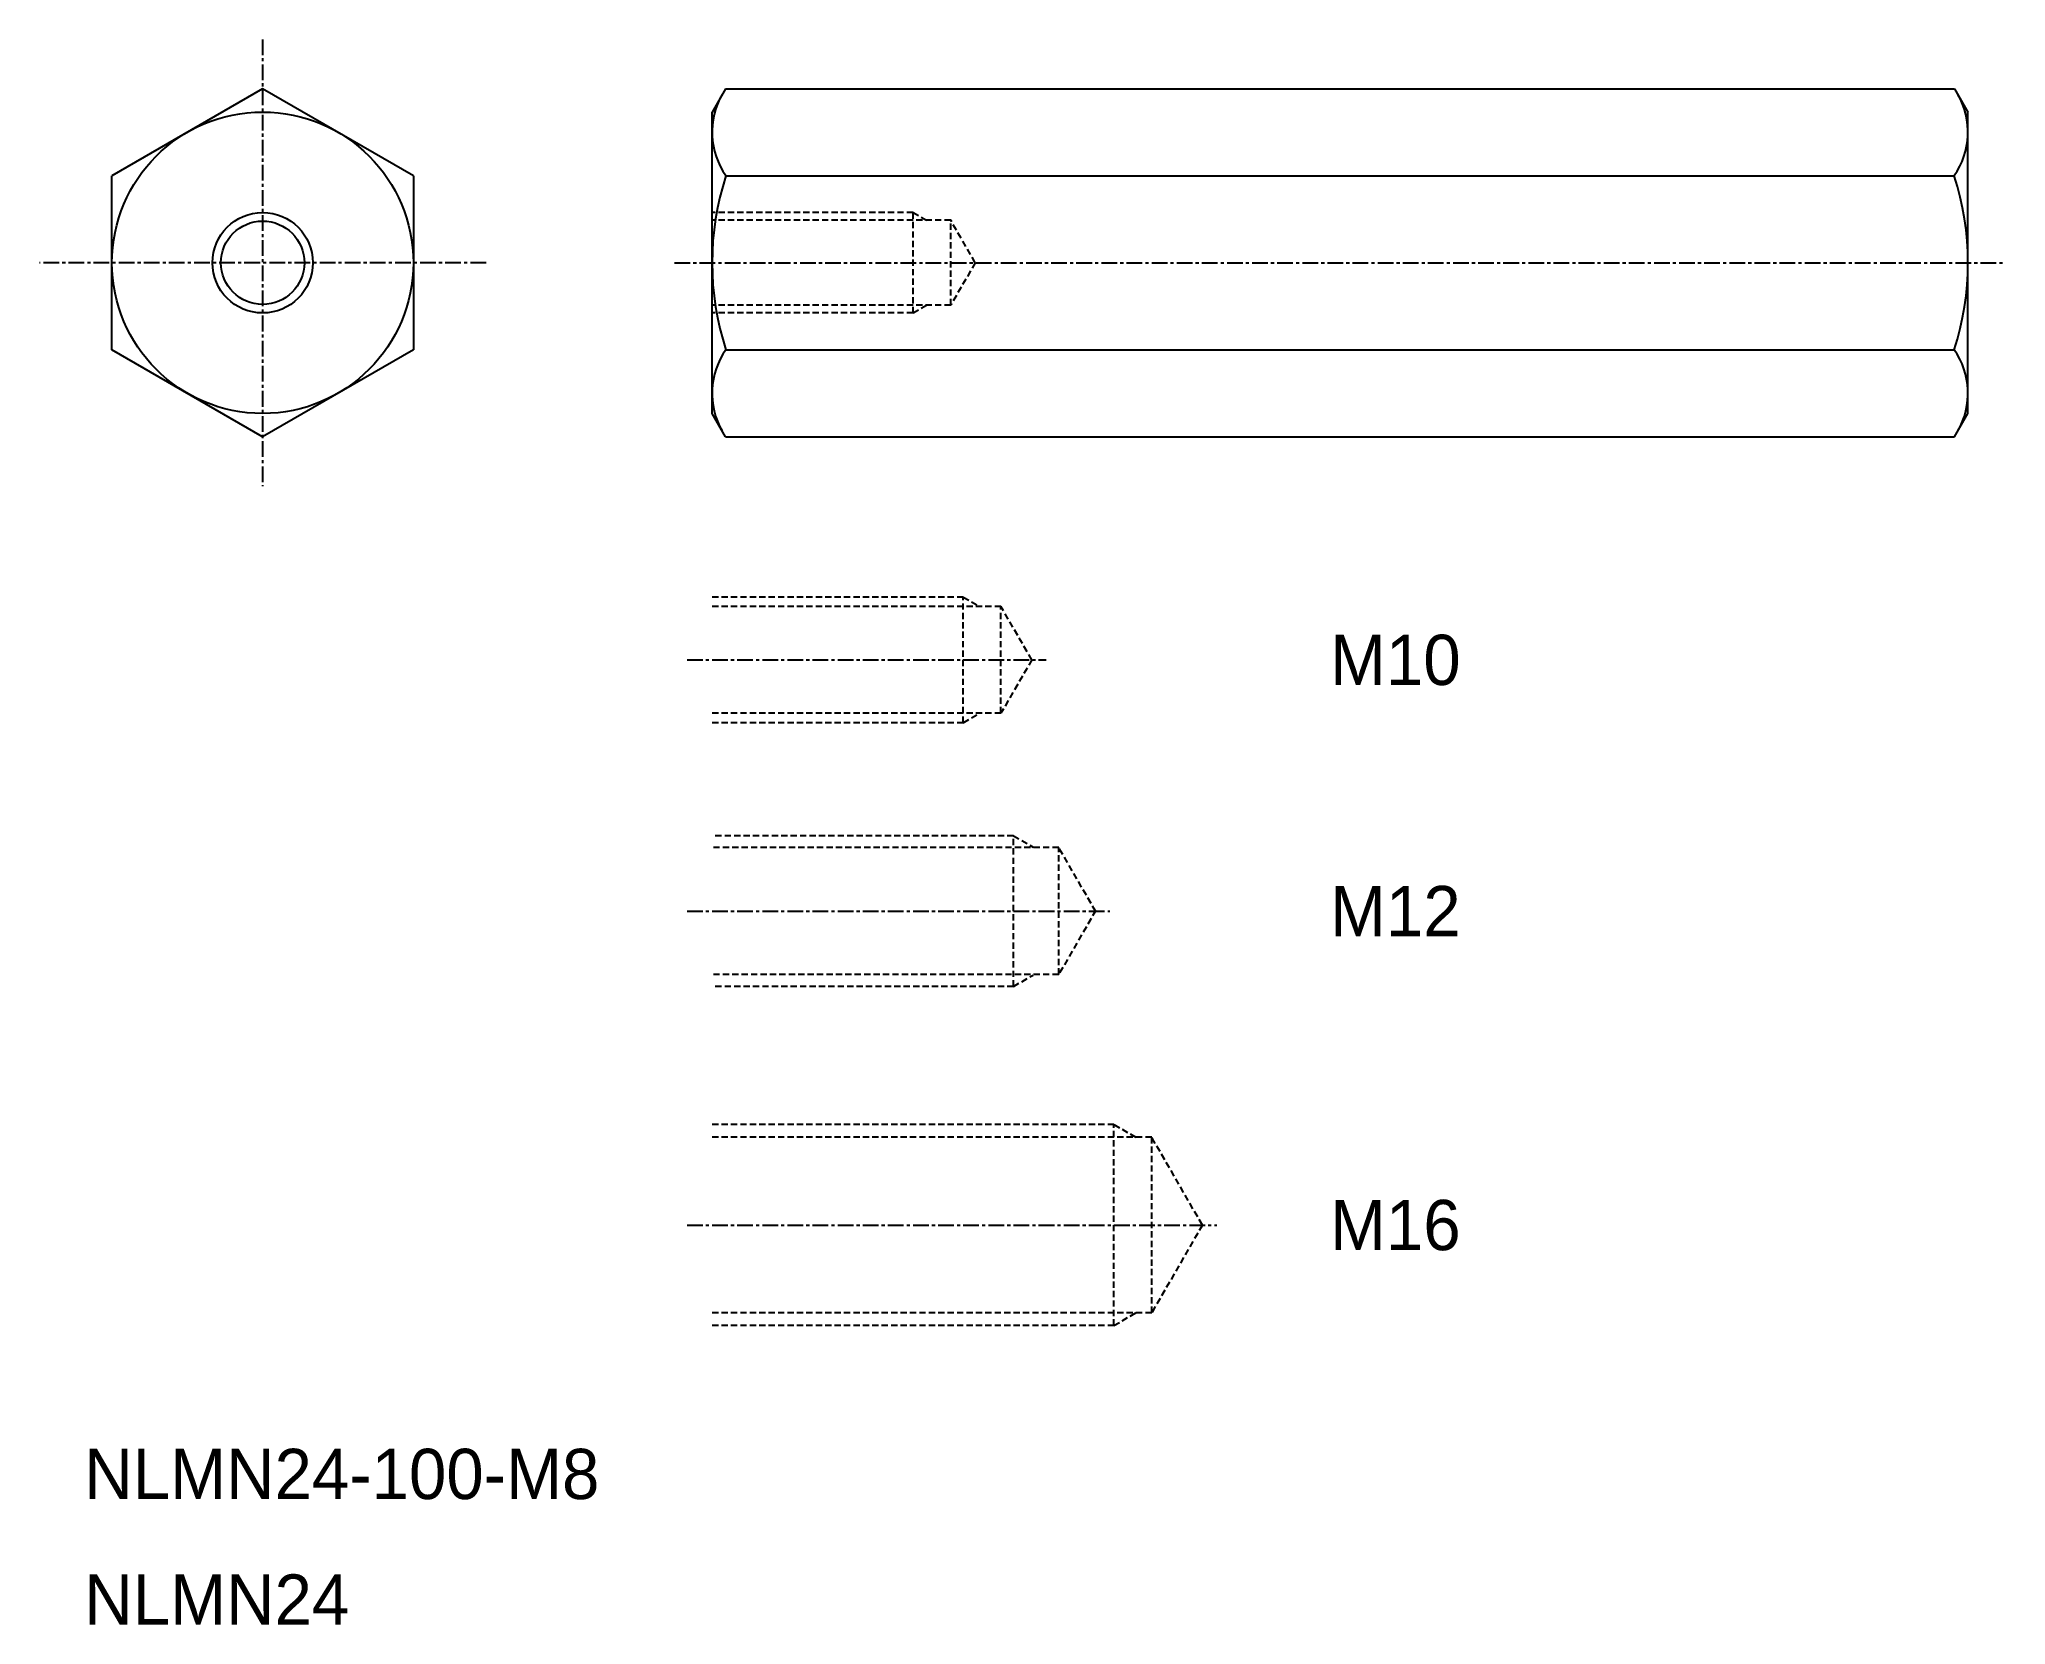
# Model space of a CAD drawing. Extents: x 194 to 350, y -439 to -313.
import ezdxf
from ezdxf.enums import TextEntityAlignment as Align

# ---------------------------------------------------------------- set-up
doc = ezdxf.new("R2010")
doc.units = 0
doc.linetypes.add('CENTER', pattern=[2, 1.25, -0.25, 0.25, -0.25])
doc.linetypes.add('DASHED', pattern=[0.75, 0.5, -0.25])
doc.layers.get('0').update_dxf_attribs({"linetype": 'CONTINUOUS'})
doc.layers.add('CENTER', color=1, linetype='CENTER')

msp = doc.modelspace()

# ---------------------------------------------------------------- linework, layer by layer
at = {"color": 7, "linetype": 'CONTINUOUS'}
for p, q in [((211.49, -316.61), (199.49, -323.54)), ((223.49, -323.54), (211.49, -316.61)), ((248.35, -316.61), (247.28, -318.47)), ((248.35, -316.61), (346.21, -316.61)), ((346.21, -316.61), (347.28, -318.47)), ((247.28, -342.47), (247.28, -318.47)), ((347.28, -342.47), (347.28, -318.47)), ((217.49, -320.07), (217.49, -320.07)), ((220.49, -321.81), (220.49, -321.81)), ((347.28, -338.47), (347.28, -322.47)), ((199.49, -337.39), (199.49, -323.54)), ((223.49, -323.54), (223.49, -337.39)), ((247.28, -337.34), (247.28, -323.54)), ((248.38, -323.54), (346.18, -323.54)), ((211.49, -344.32), (199.49, -337.39)), ((223.49, -337.39), (211.49, -344.32)), ((248.38, -337.39), (346.18, -337.39)), ((248.35, -344.32), (247.28, -342.47)), ((346.21, -344.32), (347.28, -342.47)), ((248.35, -344.32), (346.21, -344.32))]:
    msp.add_line(p, q, dxfattribs=at)
at = {"color": 3, "linetype": 'DASHED'}
for p, q in [((263.28, -326.47), (247.28, -326.47)), ((266.28, -327.09), (247.28, -327.09)), ((263.28, -326.47), (264.36, -327.09)), ((263.28, -334.47), (263.28, -326.47)), ((268.23, -330.47), (266.28, -327.09)), ((266.28, -333.84), (266.28, -327.09)), ((268.23, -330.47), (266.28, -333.84)), ((266.28, -333.84), (247.28, -333.84)), ((263.28, -334.47), (247.28, -334.47)), ((263.28, -334.47), (264.36, -333.84)), ((267.28, -357.09), (247.28, -357.09)), ((270.28, -357.84), (247.28, -357.84)), ((267.28, -367.09), (267.28, -357.09)), ((267.28, -357.09), (268.58, -357.84)), ((270.28, -366.34), (270.28, -357.84)), ((272.74, -362.09), (270.28, -357.84)), ((272.74, -362.09), (270.28, -366.34)), ((270.28, -366.34), (247.28, -366.34)), ((267.28, -367.09), (268.58, -366.34)), ((267.28, -367.09), (247.28, -367.09)), ((271.28, -376.09), (247.28, -376.09)), ((274.88, -377.03), (247.28, -377.03)), ((271.28, -376.09), (272.84, -376.99)), ((271.28, -388.09), (271.28, -376.09)), ((277.83, -382.13), (274.88, -377.03)), ((274.88, -387.14), (274.88, -377.03)), ((277.83, -382.04), (274.88, -387.14)), ((274.88, -387.14), (247.28, -387.14)), ((271.28, -388.09), (247.28, -388.09)), ((271.28, -388.09), (272.84, -387.19)), ((279.28, -399.09), (247.28, -399.09)), ((279.28, -415.09), (279.28, -399.09)), ((279.28, -399.09), (281.01, -400.09)), ((282.28, -400.09), (247.28, -400.09)), ((286.32, -407.09), (282.28, -400.09)), ((282.28, -414.09), (282.28, -400.09)), ((286.32, -407.09), (282.28, -414.09)), ((282.28, -414.09), (247.28, -414.09)), ((279.28, -415.09), (281.01, -414.09)), ((279.28, -415.09), (247.28, -415.09))]:
    msp.add_line(p, q, dxfattribs=at)
at = {"color": 7, "linetype": 'CONTINUOUS'}
for radius in [12, 3.32]:
    msp.add_circle((211.49, -330.47), radius, dxfattribs=at)
at = {"color": 3, "linetype": 'CONTINUOUS'}
msp.add_circle((211.49, -330.47), 4, dxfattribs=at)
at = {"color": 7, "linetype": 'CONTINUOUS'}
for centre, radius, start, end in [((253.28, -320.07), 6, 150, 215.2644), ((341.28, -320.07), 6, 324.7356, 30), ((269.63, -330.47), 22.35, 161.9403, 198.0597), ((324.93, -330.47), 22.35, 341.9403, 18.0597), ((253.28, -340.86), 6, 144.7356, 210), ((341.28, -340.86), 6, 330, 35.2644)]:
    msp.add_arc(centre, radius, start, end, dxfattribs=at)
at = {"layer": 'CENTER', "color": 1, "linetype": 'CENTER'}
for p, q in [((211.49, -312.68), (211.49, -348.25)), ((229.28, -330.47), (193.71, -330.47)), ((244.28, -330.47), (350.28, -330.47)), ((245.28, -362.09), (273.89, -362.09)), ((245.28, -382.09), (278.95, -382.09)), ((245.28, -407.09), (287.48, -407.09))]:
    msp.add_line(p, q, dxfattribs=at)

# ---------------------------------------------------------------- texts
at = {"color": 7, "linetype": 'CONTINUOUS'}
for s, p in [('M10', (296.48, -362.09)), ('M12', (296.48, -382.09)), ('M16', (296.48, -407.09))]:
    msp.add_text(s, height=4, dxfattribs=at).set_placement(p, align=Align.MIDDLE_LEFT)
for s, p in [('NLMN24-100-M8', (197.28, -428.91)), ('NLMN24', (197.28, -438.91))]:
    msp.add_text(s, height=4, dxfattribs=at).set_placement(p)

doc.saveas('drawing.dxf')
